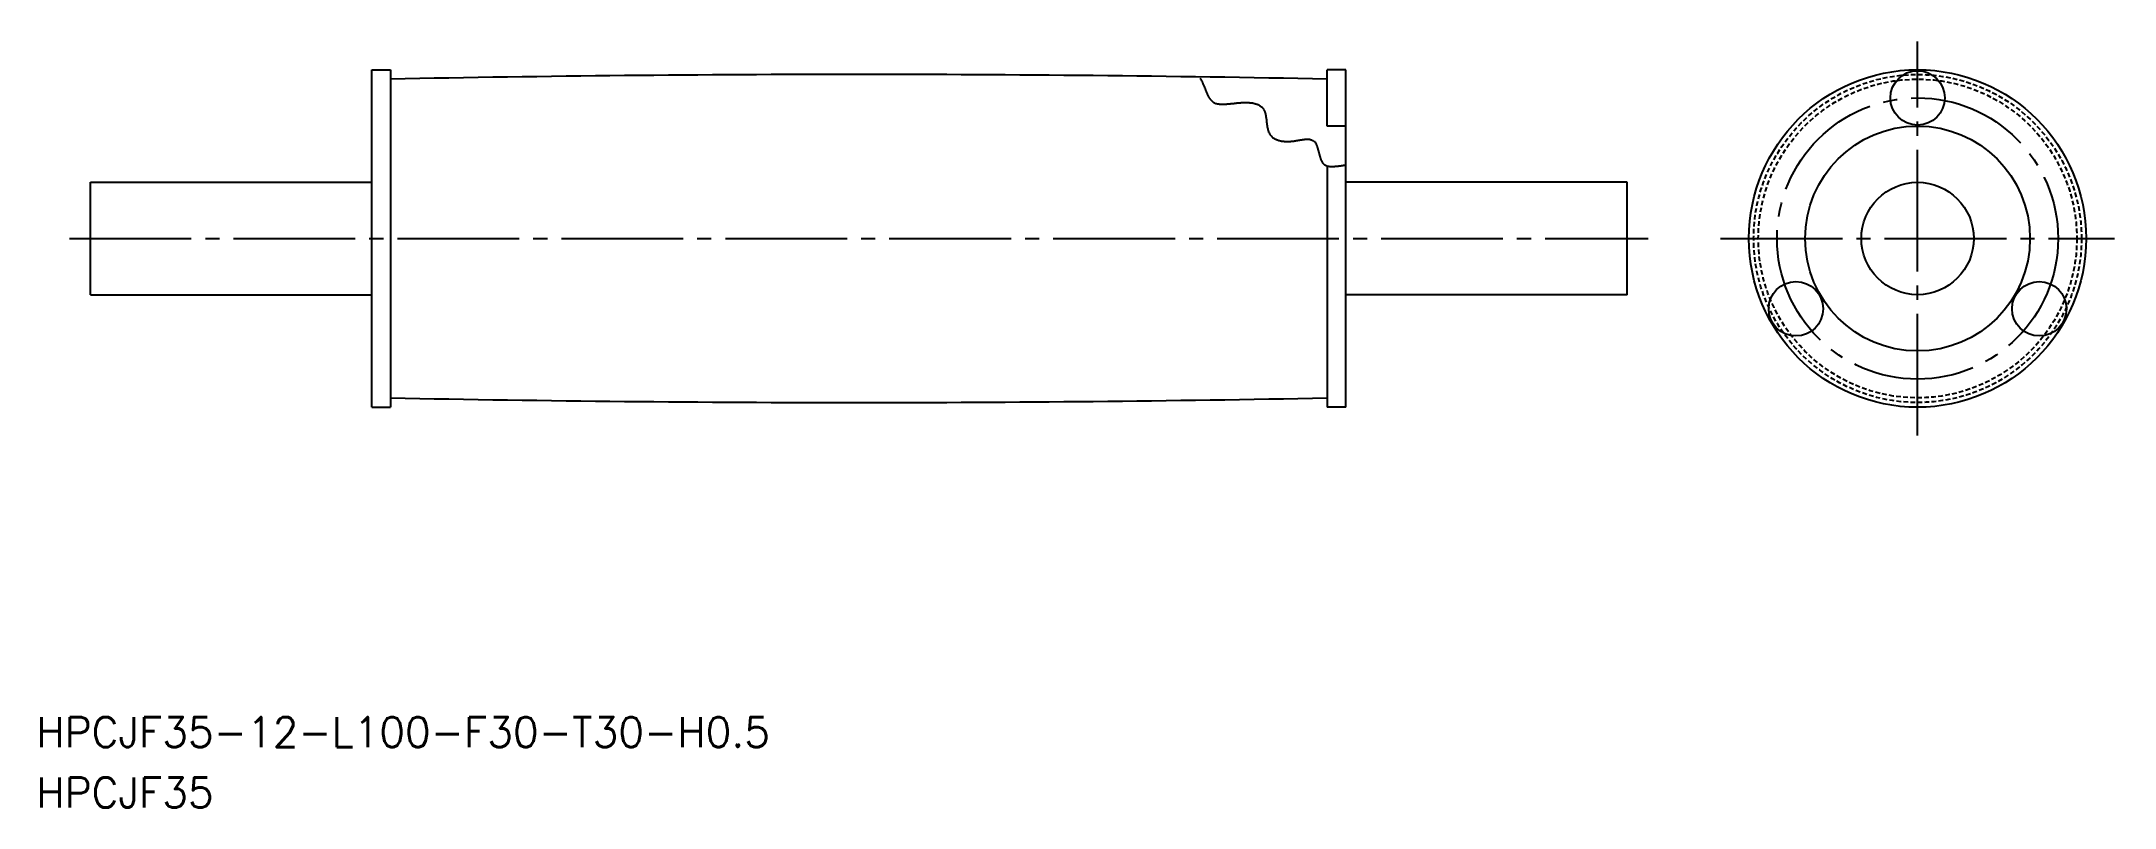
# Model space of a CAD drawing. Extents: x 54 to 275, y 137 to 219.
import ezdxf

# ---------------------------------------------------------------- set-up
doc = ezdxf.new("R2010")
doc.units = 0
doc.linetypes.add('CENTER', pattern=[17.5, 13, -1.5, 1.5, -1.5])
doc.linetypes.add('DASHED', pattern=[0.75, 0.5, -0.25])
doc.layers.get('0').update_dxf_attribs({"linetype": 'CONTINUOUS'})
doc.layers.add('CENTER', color=1, linetype='CENTER')
doc.styles.get("Standard").update_dxf_attribs({"font": 'txt.shx', "bigfont": '@extfont2.shx'})

msp = doc.modelspace()

# ---------------------------------------------------------------- linework, layer by layer
at = {"color": 7, "linetype": 'CONTINUOUS'}
for p, q in [((88.79, 179.93), (88.79, 215.93)), ((88.79, 215.93), (90.79, 215.93)), ((90.79, 215.93), (90.79, 179.93)), ((192.79, 215.93), (190.79, 215.93)), ((190.79, 209.93), (190.79, 215.93)), ((192.79, 179.93), (192.79, 215.93)), ((192.79, 209.93), (190.79, 209.93)), ((192.79, 209.93), (190.79, 209.93)), ((58.79, 203.93), (88.79, 203.93)), ((58.79, 191.93), (58.79, 203.93)), ((190.79, 205.67), (190.79, 179.93)), ((222.79, 203.93), (192.79, 203.93)), ((222.79, 191.93), (222.79, 203.93)), ((58.79, 191.93), (88.79, 191.93)), ((222.79, 191.93), (192.79, 191.93)), ((88.79, 179.93), (90.79, 179.93)), ((192.79, 179.93), (190.79, 179.93))]:
    msp.add_line(p, q, dxfattribs=at)
at = {"color": 3}
msp.add_polyline3d([(177.2, 215.05, 0), (177.23, 214.99, 0), (177.27, 214.94, 0), (177.3, 214.88, 0), (177.33, 214.82, 0), (177.36, 214.76, 0), (177.39, 214.7, 0), (177.42, 214.65, 0), (177.45, 214.59, 0), (177.47, 214.53, 0), (177.5, 214.47, 0), (177.52, 214.41, 0), (177.55, 214.36, 0), (177.58, 214.3, 0), (177.6, 214.24, 0), (177.62, 214.18, 0), (177.65, 214.13, 0), (177.67, 214.07, 0), (177.69, 214.01, 0), (177.72, 213.96, 0), (177.74, 213.9, 0), (177.76, 213.85, 0), (177.78, 213.79, 0), (177.8, 213.74, 0), (177.83, 213.68, 0), (177.85, 213.63, 0), (177.87, 213.58, 0), (177.89, 213.52, 0), (177.92, 213.47, 0), (177.94, 213.42, 0), (177.96, 213.37, 0), (177.98, 213.32, 0), (178.01, 213.27, 0), (178.03, 213.22, 0), (178.06, 213.17, 0), (178.08, 213.13, 0), (178.11, 213.08, 0), (178.13, 213.04, 0), (178.16, 212.99, 0), (178.19, 212.95, 0), (178.21, 212.91, 0), (178.24, 212.87, 0), (178.27, 212.83, 0), (178.3, 212.79, 0), (178.33, 212.75, 0), (178.36, 212.71, 0), (178.4, 212.68, 0), (178.43, 212.64, 0), (178.47, 212.61, 0), (178.5, 212.58, 0), (178.54, 212.55, 0), (178.58, 212.52, 0), (178.62, 212.49, 0), (178.66, 212.46, 0), (178.7, 212.44, 0), (178.75, 212.42, 0), (178.79, 212.39, 0), (178.84, 212.37, 0), (178.89, 212.35, 0), (178.94, 212.34, 0), (178.99, 212.32, 0), (179.04, 212.31, 0), (179.1, 212.3, 0), (179.15, 212.28, 0), (179.21, 212.28, 0), (179.27, 212.27, 0), (179.33, 212.26, 0), (179.4, 212.26, 0), (179.46, 212.26, 0), (179.53, 212.25, 0), (179.6, 212.25, 0), (179.66, 212.25, 0), (179.73, 212.26, 0), (179.8, 212.26, 0), (179.88, 212.26, 0), (179.95, 212.27, 0), (180.02, 212.27, 0), (180.1, 212.28, 0), (180.17, 212.28, 0), (180.25, 212.29, 0), (180.33, 212.3, 0), (180.41, 212.31, 0), (180.49, 212.32, 0), (180.56, 212.32, 0), (180.64, 212.33, 0), (180.72, 212.34, 0), (180.8, 212.35, 0), (180.88, 212.36, 0), (180.97, 212.37, 0), (181.05, 212.38, 0), (181.13, 212.39, 0), (181.21, 212.4, 0), (181.29, 212.4, 0), (181.37, 212.41, 0), (181.45, 212.42, 0), (181.53, 212.42, 0), (181.61, 212.43, 0), (181.69, 212.43, 0), (181.77, 212.44, 0), (181.85, 212.44, 0), (181.93, 212.44, 0), (182, 212.44, 0), (182.08, 212.44, 0), (182.16, 212.44, 0), (182.23, 212.44, 0), (182.31, 212.44, 0), (182.38, 212.43, 0), (182.46, 212.43, 0), (182.53, 212.42, 0), (182.6, 212.42, 0), (182.67, 212.41, 0), (182.74, 212.4, 0), (182.81, 212.39, 0), (182.87, 212.37, 0), (182.94, 212.36, 0), (183, 212.35, 0), (183.07, 212.33, 0), (183.13, 212.31, 0), (183.19, 212.29, 0), (183.25, 212.27, 0), (183.31, 212.25, 0), (183.36, 212.23, 0), (183.42, 212.21, 0), (183.47, 212.18, 0), (183.52, 212.15, 0), (183.57, 212.12, 0), (183.62, 212.09, 0), (183.67, 212.06, 0), (183.71, 212.03, 0), (183.76, 211.99, 0), (183.8, 211.96, 0), (183.84, 211.92, 0), (183.87, 211.88, 0), (183.91, 211.84, 0), (183.94, 211.8, 0), (183.97, 211.75, 0), (184, 211.71, 0), (184.03, 211.66, 0), (184.05, 211.61, 0), (184.07, 211.56, 0), (184.1, 211.51, 0), (184.12, 211.46, 0), (184.14, 211.4, 0), (184.15, 211.35, 0), (184.17, 211.29, 0), (184.18, 211.23, 0), (184.2, 211.18, 0), (184.21, 211.12, 0), (184.22, 211.06, 0), (184.23, 211, 0), (184.24, 210.94, 0), (184.25, 210.88, 0), (184.26, 210.81, 0), (184.27, 210.75, 0), (184.28, 210.69, 0), (184.29, 210.63, 0), (184.3, 210.56, 0), (184.3, 210.5, 0), (184.31, 210.43, 0), (184.32, 210.37, 0), (184.32, 210.31, 0), (184.33, 210.24, 0), (184.34, 210.18, 0), (184.35, 210.12, 0), (184.35, 210.05, 0), (184.36, 209.99, 0), (184.37, 209.93, 0), (184.38, 209.87, 0), (184.39, 209.81, 0), (184.4, 209.75, 0), (184.42, 209.69, 0), (184.43, 209.63, 0), (184.44, 209.57, 0), (184.46, 209.51, 0), (184.48, 209.45, 0), (184.49, 209.4, 0), (184.51, 209.34, 0), (184.53, 209.29, 0), (184.56, 209.24, 0), (184.58, 209.19, 0), (184.61, 209.14, 0), (184.63, 209.09, 0), (184.66, 209.04, 0), (184.69, 208.99, 0), (184.73, 208.95, 0), (184.76, 208.91, 0), (184.8, 208.87, 0), (184.84, 208.83, 0), (184.88, 208.79, 0), (184.92, 208.75, 0), (184.96, 208.72, 0), (185.01, 208.68, 0), (185.05, 208.65, 0), (185.1, 208.62, 0), (185.15, 208.59, 0), (185.2, 208.56, 0), (185.26, 208.54, 0), (185.31, 208.51, 0), (185.36, 208.49, 0), (185.42, 208.46, 0), (185.48, 208.44, 0), (185.54, 208.42, 0), (185.6, 208.4, 0), (185.66, 208.39, 0), (185.72, 208.37, 0), (185.78, 208.36, 0), (185.84, 208.34, 0), (185.91, 208.33, 0), (185.97, 208.32, 0), (186.04, 208.31, 0), (186.1, 208.3, 0), (186.17, 208.3, 0), (186.24, 208.29, 0), (186.3, 208.29, 0), (186.37, 208.28, 0), (186.44, 208.28, 0), (186.51, 208.28, 0), (186.58, 208.28, 0), (186.65, 208.28, 0), (186.72, 208.28, 0), (186.79, 208.29, 0), (186.86, 208.29, 0), (186.93, 208.3, 0), (187, 208.31, 0), (187.07, 208.31, 0), (187.14, 208.32, 0), (187.21, 208.33, 0), (187.28, 208.34, 0), (187.35, 208.35, 0), (187.41, 208.36, 0), (187.48, 208.37, 0), (187.55, 208.38, 0), (187.62, 208.4, 0), (187.69, 208.41, 0), (187.76, 208.42, 0), (187.82, 208.43, 0), (187.89, 208.44, 0), (187.96, 208.45, 0), (188.02, 208.46, 0), (188.09, 208.47, 0), (188.15, 208.48, 0), (188.22, 208.49, 0), (188.28, 208.5, 0), (188.34, 208.5, 0), (188.4, 208.51, 0), (188.46, 208.51, 0), (188.52, 208.52, 0), (188.58, 208.52, 0), (188.64, 208.52, 0), (188.69, 208.52, 0), (188.75, 208.52, 0), (188.8, 208.52, 0), (188.86, 208.51, 0), (188.91, 208.51, 0), (188.96, 208.5, 0), (189.01, 208.49, 0), (189.06, 208.47, 0), (189.1, 208.46, 0), (189.15, 208.44, 0), (189.19, 208.43, 0), (189.24, 208.4, 0), (189.28, 208.38, 0), (189.32, 208.36, 0), (189.35, 208.33, 0), (189.39, 208.3, 0), (189.42, 208.26, 0), (189.46, 208.23, 0), (189.49, 208.19, 0), (189.52, 208.15, 0), (189.54, 208.1, 0), (189.57, 208.05, 0), (189.6, 208.01, 0), (189.62, 207.96, 0), (189.64, 207.9, 0), (189.67, 207.85, 0), (189.69, 207.79, 0), (189.71, 207.74, 0), (189.73, 207.68, 0), (189.75, 207.62, 0), (189.76, 207.56, 0), (189.78, 207.5, 0), (189.8, 207.44, 0), (189.82, 207.37, 0), (189.83, 207.31, 0), (189.85, 207.25, 0), (189.87, 207.18, 0), (189.88, 207.12, 0), (189.9, 207.05, 0), (189.91, 206.99, 0), (189.93, 206.92, 0), (189.95, 206.86, 0), (189.96, 206.8, 0), (189.98, 206.73, 0), (190, 206.67, 0), (190.02, 206.61, 0), (190.04, 206.55, 0), (190.06, 206.49, 0), (190.08, 206.43, 0), (190.1, 206.37, 0), (190.12, 206.32, 0), (190.15, 206.26, 0), (190.17, 206.21, 0), (190.2, 206.16, 0), (190.23, 206.11, 0), (190.25, 206.06, 0), (190.28, 206.02, 0), (190.32, 205.98, 0), (190.35, 205.94, 0), (190.39, 205.9, 0), (190.42, 205.87, 0), (190.46, 205.84, 0), (190.5, 205.81, 0), (190.54, 205.78, 0), (190.59, 205.75, 0), (190.63, 205.73, 0), (190.68, 205.71, 0), (190.73, 205.69, 0), (190.77, 205.68, 0), (190.83, 205.66, 0), (190.88, 205.65, 0), (190.93, 205.64, 0), (190.98, 205.63, 0), (191.04, 205.62, 0), (191.1, 205.62, 0), (191.15, 205.61, 0), (191.21, 205.61, 0), (191.27, 205.61, 0), (191.33, 205.61, 0), (191.39, 205.61, 0), (191.45, 205.61, 0), (191.52, 205.62, 0), (191.58, 205.62, 0), (191.64, 205.63, 0), (191.71, 205.63, 0), (191.77, 205.64, 0), (191.84, 205.65, 0), (191.91, 205.66, 0), (191.97, 205.66, 0), (192.04, 205.67, 0), (192.11, 205.68, 0), (192.17, 205.69, 0), (192.24, 205.7, 0), (192.31, 205.71, 0), (192.38, 205.72, 0), (192.45, 205.73, 0), (192.51, 205.74, 0), (192.58, 205.75, 0), (192.65, 205.76, 0), (192.72, 205.77, 0), (192.79, 205.78, 0)], dxfattribs=at)
at = {"color": 7, "linetype": 'CONTINUOUS'}
for centre, radius in [((253.8, 197.93), 18), ((253.8, 212.93), 2.9), ((253.8, 197.93), 12), ((253.8, 197.93), 6), ((240.81, 190.43), 2.9), ((266.79, 190.43), 2.9)]:
    msp.add_circle(centre, radius, dxfattribs=at)
at = {"color": 3, "linetype": 'DASHED'}
for radius in [17.5, 17]:
    msp.add_circle((253.8, 197.93), radius, dxfattribs=at)
at = {"color": 7, "linetype": 'CONTINUOUS'}
for centre, start, end in [((140.79, -2284.82), 88.85412, 91.14588), ((140.79, 2680.68), 268.85412, 271.14588)]:
    msp.add_arc(centre, 2500.25, start, end, dxfattribs=at)
at = {"layer": 'CENTER', "color": 1, "linetype": 'CENTER'}
for p, q in [((253.8, 176.9), (253.8, 218.95)), ((56.54, 197.93), (225.04, 197.93)), ((232.78, 197.93), (274.82, 197.93))]:
    msp.add_line(p, q, dxfattribs=at)
msp.add_circle((253.8, 197.93), 15, dxfattribs=at)

# ---------------------------------------------------------------- texts
at = {"color": 7, "linetype": 'CONTINUOUS'}
for s, p in [('HPCJF35-12-L100-F30-T30-H0.5', (52.99, 143.68)), ('HPCJF35', (52.99, 137.22))]:
    msp.add_text(s, height=3.2, dxfattribs=at).set_placement(p)

doc.saveas('drawing.dxf')
